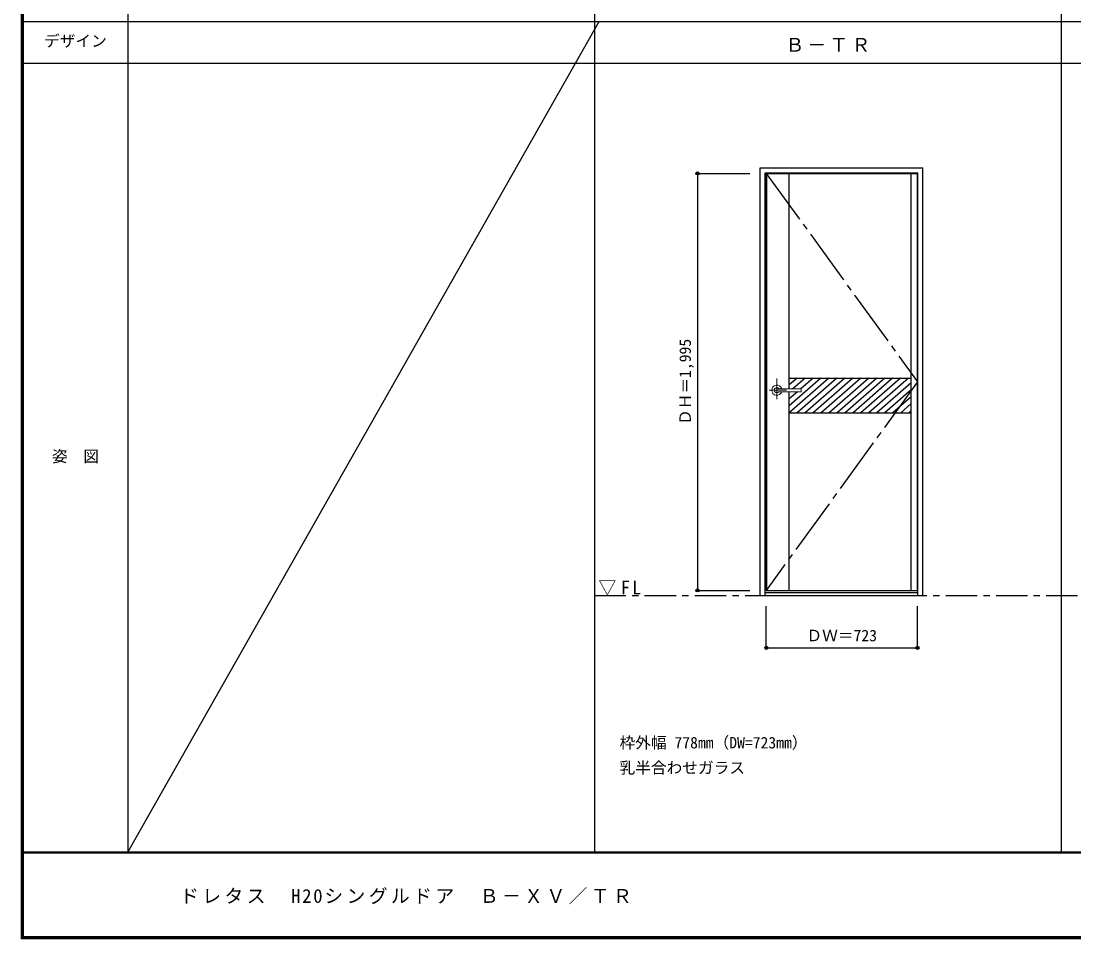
# Model space of a CAD drawing. Units: millimetres, scale not verified. Extents: x -6000 to 5700, y -4307 to 4260.
# Drawn here: x -6000 to -966, y -4205 to 186 of the extents above; entities that cross this region are included whole.
import ezdxf
from ezdxf.enums import TextEntityAlignment as Align

# ---------------------------------------------------------------- set-up
doc = ezdxf.new("R2010")
doc.units = ezdxf.units.MM
doc.header["$LTSCALE"] = 30
doc.header["$PDMODE"] = 32
doc.header["$PDSIZE"] = 15
for name, pattern in [('CHAIN1', [8, 5, -1, 1, -1]), ('CHAIN2', [12, 9, -1, 1, -1]), ('DASHED1', [1.8, 1.2, -0.6])]:
    doc.linetypes.add(name, pattern=pattern)
for name, color, linetype in [('0-1_通り芯', 7, 'CHAIN1'), ('0-2_扉', 7, 'Continuous'), ('0-4_枠', 3, 'Continuous'), ('0-7', 7, 'CHAIN2'), ('0-A_文字', 7, 'Continuous'), ('0-B_寸法', 7, 'Continuous'), ('0-C_ハッチ', 4, 'DASHED1'), ('F-1_枠', 6, 'Continuous'), ('F-A_文字', 7, 'Continuous')]:
    doc.layers.add(name, color=color, linetype=linetype)
doc.layers.add('0-5_レバー', color=7, linetype='Continuous', lineweight=18)
doc.styles.add('ＭＳ ゴシック', font='')
doc.styles.get('ＭＳ ゴシック').set_extended_font_data('MS Gothic')

msp = doc.modelspace()

# ---------------------------------------------------------------- linework, layer by layer
at = {"layer": '0-1_通り芯'}
msp.add_line((-3258.4, -2562.5), (3436.4, -2562.5), dxfattribs=at)
at = {"layer": '0-2_扉'}
for p, q in [((-2434.8, -2537.5), (-2434.8, -542.5)), ((-2326.8, -1573), (-2326.8, -542.5)), ((-1743.8, -2537.5), (-1743.8, -542.5)), ((-1713.8, -2537.5), (-1713.8, -542.5)), ((-2326.8, -1522.5), (-1743.8, -1522.5)), ((-2326.8, -2537.5), (-2326.8, -1587)), ((-2326.8, -1687.5), (-1743.8, -1687.5))]:
    msp.add_line(p, q, dxfattribs=at)
for points in [[(-2436.8, -2537.5), (-2436.8, -542.5), (-1713.8, -542.5)], [(-2436.8, -2537.5), (-1713.8, -2537.5), (-1713.8, -542.5)]]:
    msp.add_lwpolyline(points, dxfattribs=at)
at = {"layer": '0-4_枠'}
for p, q in [((-2465.8, -515.5), (-1687.8, -515.5)), ((-2465.8, -2562.5), (-2465.8, -515.5)), ((-2441.8, -539.5), (-1711.8, -539.5)), ((-2441.8, -2562.5), (-2441.8, -539.5)), ((-1711.8, -2562.5), (-1711.8, -539.5)), ((-1687.8, -2562.5), (-1687.8, -515.5)), ((-2465.8, -2562.5), (-1687.8, -2562.5)), ((-2441.8, -2547.5), (-1711.8, -2547.5))]:
    msp.add_line(p, q, dxfattribs=at)
at = {"layer": '0-5_レバー', "color": 4, "linetype": 'CHAIN1'}
for p, q in [((-2386.3, -1523.54), (-2386.3, -1623.39)), ((-2339.5, -1580), (-2422.52, -1580))]:
    msp.add_line(p, q, dxfattribs=at)
at = {"layer": '0-5_レバー'}
for q in [(-2269.3, -1574.51), (-2269.3, -1585.5)]:
    msp.add_line((-2269.3, -1580), q, dxfattribs=at)
for points in [[(-2376.34, -1573.01), (-2377.11, -1572.22), (-2379.08, -1570.85), (-2381.32, -1569.84), (-2383.76, -1569.21), (-2386.3, -1569), (-2388.84, -1569.21), (-2391.27, -1569.84), (-2393.52, -1570.85), (-2395.49, -1572.22), (-2397.11, -1573.89), (-2398.31, -1575.79), (-2399.05, -1577.85), (-2399.3, -1580), (-2399.05, -1582.15), (-2398.31, -1584.21), (-2397.11, -1586.11), (-2395.49, -1587.78), (-2393.52, -1589.15), (-2391.27, -1590.16), (-2388.84, -1590.79), (-2386.3, -1591), (-2383.76, -1590.79), (-2381.32, -1590.16), (-2379.08, -1589.15), (-2377.11, -1587.78), (-2376.34, -1586.99)], [(-2270.8, -1573), (-2280.53, -1573), (-2290.71, -1573), (-2300.31, -1573), (-2309.3, -1573), (-2317.71, -1573), (-2325.52, -1573), (-2332.34, -1573), (-2338.64, -1573), (-2344.4, -1573), (-2349.65, -1573), (-2354.44, -1573), (-2359.09, -1573), (-2363.3, -1573), (-2367.05, -1573), (-2369.05, -1573), (-2370.9, -1573), (-2372.91, -1573.01), (-2375.32, -1573.01), (-2376.81, -1573.01), (-2378.35, -1573.01), (-2379.87, -1573.01), (-2380.97, -1573.01), (-2381.43, -1573.01), (-2381.43, -1573.02)], [(-2381.28, -1586.99), (-2381.15, -1586.99), (-2380.71, -1586.99), (-2379.99, -1586.99), (-2378.97, -1586.99), (-2377.71, -1586.99), (-2376.36, -1586.99), (-2373.5, -1586.99), (-2370.52, -1587), (-2367.5, -1587), (-2364.46, -1587), (-2361.39, -1587), (-2358.31, -1587), (-2354.31, -1587), (-2349.9, -1587), (-2344.93, -1587), (-2339.4, -1587), (-2333.31, -1587), (-2326.66, -1587), (-2319.45, -1587), (-2310.86, -1587), (-2301.6, -1587), (-2291.66, -1587), (-2281.05, -1587), (-2270.8, -1587)], [(-2270.8, -1573), (-2279.88, -1573), (-2280.28, -1573)]]:
    msp.add_lwpolyline(points, dxfattribs=at)
for centre, radius, start, end in [((-2386.3, -1580), 24.55, 16.59952, 343.36736), ((-2270.8, -1574.5), 1.5, 0.00847, 89.9163), ((-2270.8, -1574.5), 1.5, 360, 90.17419), ((-2270.8, -1585.5), 1.5, 270.16419, 0), ((-2270.8, -1585.5), 1.5, 269.91059, 359.99153)]:
    msp.add_arc(centre, radius, start, end, dxfattribs=at)
at = {"layer": '0-7'}
for p, q in [((-2436.8, -542.5), (-1713.8, -1540)), ((-1713.8, -1540), (-2436.8, -2537.5))]:
    msp.add_line(p, q, dxfattribs=at)
at = {"layer": '0-B_寸法', "color": 4}
for p, q in [((-2765.8, -542.5), (-2515.8, -542.5)), ((-2765.8, -542.5), (-2765.8, -2537.5)), ((-2765.8, -2537.5), (-2515.8, -2537.5)), ((-2436.8, -2812.5), (-2436.8, -2612.5)), ((-1713.8, -2812.5), (-1713.8, -2612.5)), ((-2436.8, -2812.5), (-1713.8, -2812.5))]:
    msp.add_line(p, q, dxfattribs=at)
at = {"layer": '0-B_寸法'}
for p in [(-2765.8, -542.5), (-2765.8, -2537.5), (-2436.8, -2812.5), (-1713.8, -2812.5)]:
    msp.add_point(p, dxfattribs=at)
at = {"layer": '0-C_ハッチ', "linetype": 'Continuous'}
for p, q in [((-2289.44, -1522.5), (-2326.8, -1555.04)), ((-2175.25, -1522.5), (-2326.8, -1654.5)), ((-2137.18, -1522.5), (-2326.63, -1687.5)), ((-2251.38, -1522.5), (-2309.33, -1572.97)), ((-2099.12, -1522.5), (-2288.56, -1687.5)), ((-2213.31, -1522.5), (-2271.02, -1572.76)), ((-2061.06, -1522.5), (-2250.5, -1687.5)), ((-2022.99, -1522.5), (-2212.44, -1687.5)), ((-1984.93, -1522.5), (-2174.37, -1687.5)), ((-1946.86, -1522.5), (-2136.31, -1687.5)), ((-1908.8, -1522.5), (-2098.24, -1687.5)), ((-1870.73, -1522.5), (-2060.18, -1687.5)), ((-1832.67, -1522.5), (-2022.11, -1687.5)), ((-1794.6, -1522.5), (-1984.05, -1687.5)), ((-1756.54, -1522.5), (-1945.98, -1687.5)), ((-1743.8, -1544.56), (-1907.92, -1687.5)), ((-2287.37, -1587), (-2326.8, -1621.34)), ((-1743.8, -1577.71), (-1869.86, -1687.5)), ((-1743.8, -1610.86), (-1831.79, -1687.5)), ((-1743.8, -1644.02), (-1793.73, -1687.5)), ((-1743.8, -1677.17), (-1755.66, -1687.5))]:
    msp.add_line(p, q, dxfattribs=at)
at = {"layer": 'F-1_枠'}
for p, q in [((-6000, 4175), (-6000, -4205)), ((-5995, 4175), (-5995, -4205)), ((-5990, 4175), (-5990, -4205)), ((-5490, 4175), (-5490, -3790)), ((-3258.4, 4175), (-3258.4, -3790)), ((-1026.8, 4175), (-1026.8, -3790)), ((-6000, 184.5), (5690, 184.5)), ((-6000, -15.5), (5690, -15.5)), ((5700, -3790), (-6000, -3790)), ((5700, -3795), (-6000, -3795)), ((5700, -4195), (-6000, -4195)), ((5700, -4200), (-6000, -4200)), ((5700, -4205), (-6000, -4205))]:
    msp.add_line(p, q, dxfattribs=at)
at = {"layer": 'F-A_文字'}
msp.add_line((-5490, -3790), (-3236.4, 184.5), dxfattribs=at)

# ---------------------------------------------------------------- texts
at = {"layer": '0-A_文字', "style": 'ＭＳ ゴシック'}
for s, p in [('枠外幅 778mm（DW=723mm）', (-3138.4, -3310)), ('乳半合わせガラス', (-3138.4, -3430))]:
    msp.add_text(s, height=54.99, dxfattribs=at).set_placement(p, align=Align.BOTTOM_LEFT)
at = {"layer": '0-A_文字', "char_height": 65.98, "attachment_point": 7, "style": 'ＭＳ ゴシック'}
for s, insert in [('\\T1.17;Ｂ－ＴＲ', (-2345.1, 39.5)), ('\\T1.26;\\W0.95;▽FL', (-3239.65, -2562.5))]:
    msp.add_mtext(s, dxfattribs=dict(at, insert=insert))
at = {"layer": '0-B_寸法', "style": 'ＭＳ ゴシック'}
msp.add_text('ＤＨ＝1,995', height=54.99, rotation=90, dxfattribs=at).set_placement((-2780.8, -1746.25), align=Align.BOTTOM_LEFT)
msp.add_text('ＤＷ＝723', height=54.99, dxfattribs=at).set_placement((-2244.55, -2797.5), align=Align.BOTTOM_LEFT)
at = {"layer": 'F-A_文字', "style": 'ＭＳ ゴシック'}
for s, p in [('デザイン', (-5890, 47)), ('姿\u3000図', (-5852.5, -1940.25))]:
    msp.add_text(s, height=54.99, dxfattribs=at).set_placement(p, align=Align.BOTTOM_LEFT)
at = {"layer": 'F-A_文字', "insert": (-5240, -4040), "char_height": 65.98, "attachment_point": 7, "style": 'ＭＳ ゴシック'}
msp.add_mtext('\\T1.18;ドレタス\u3000H20シングルドア\u3000Ｂ－ＸＶ／ＴＲ', dxfattribs=at)

doc.saveas('drawing.dxf')
